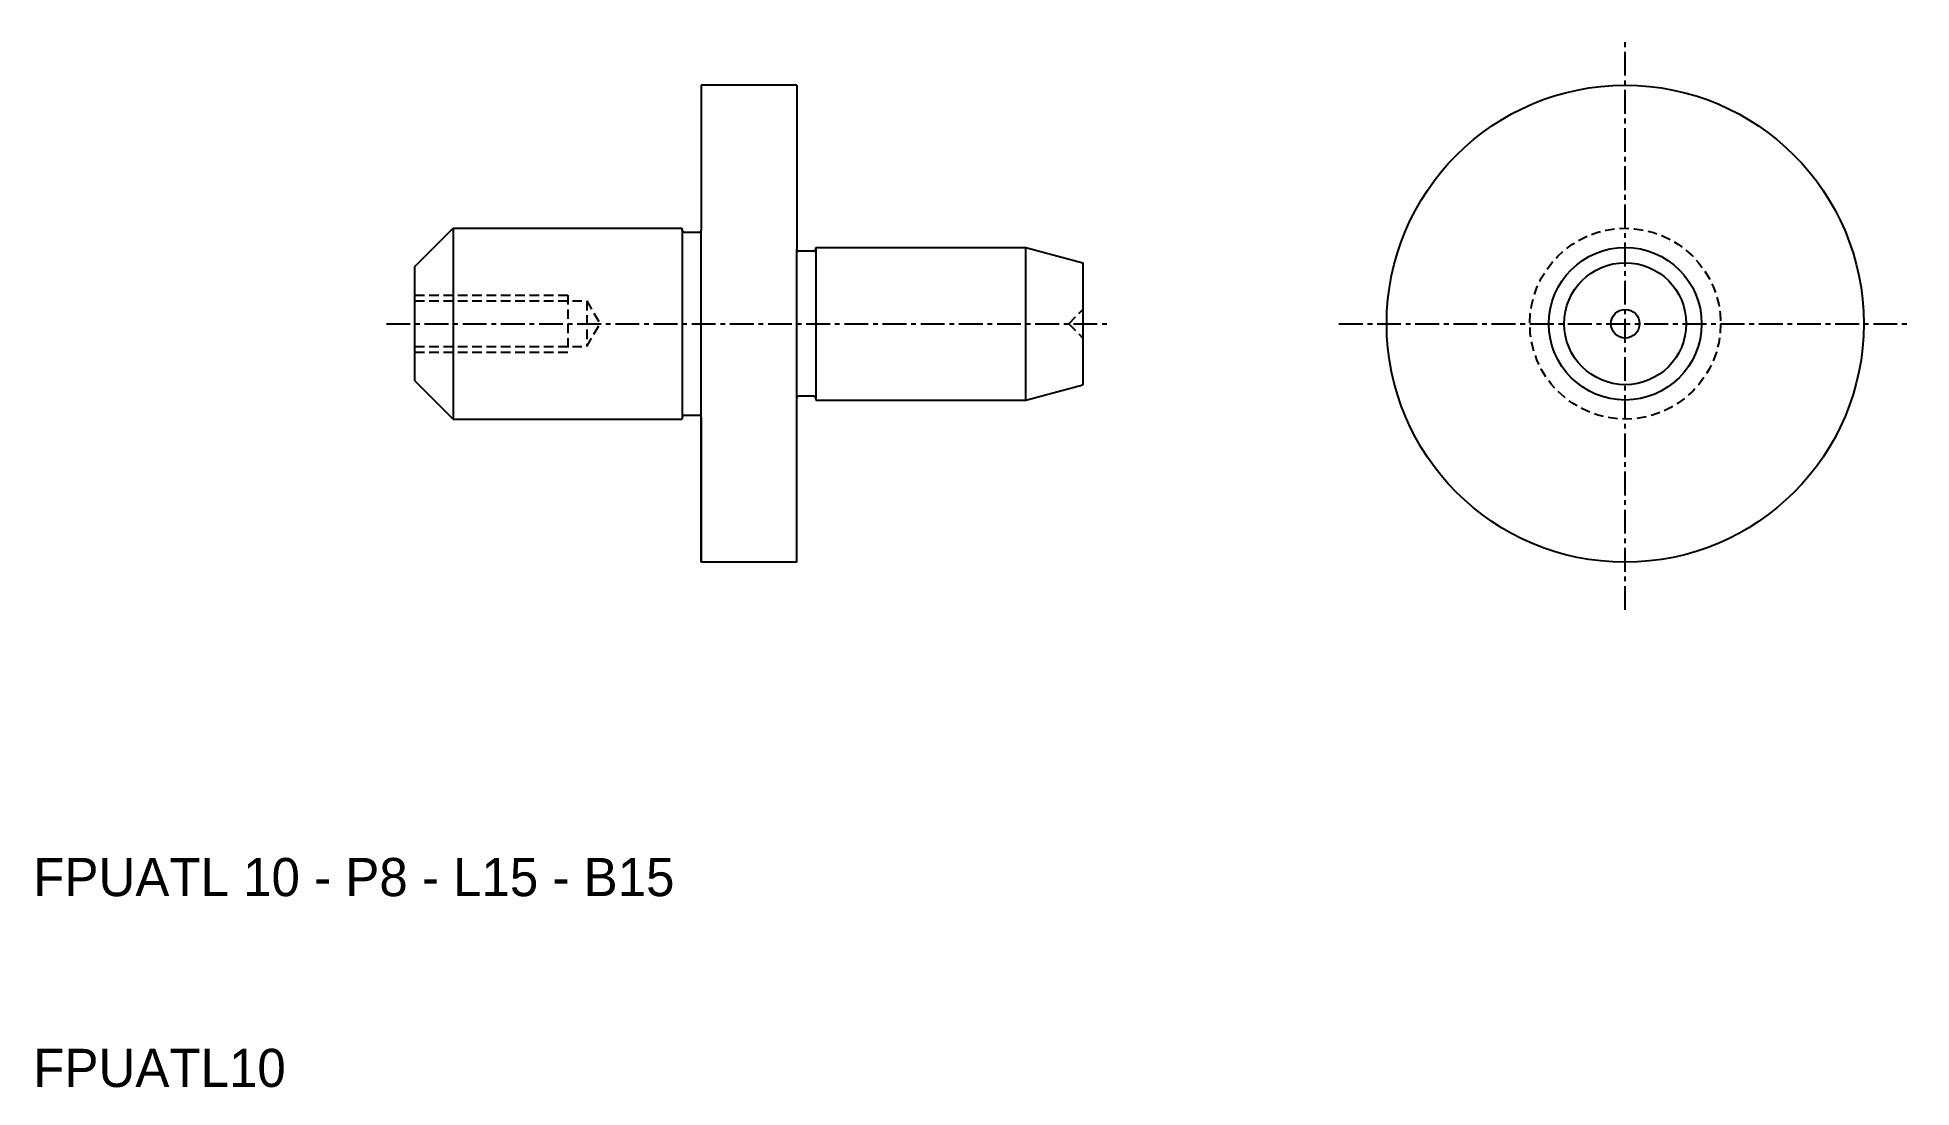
# Model space of a CAD drawing. Extents: x 140.2 to 238.4, y 10 to 65.
import ezdxf

# ---------------------------------------------------------------- set-up
doc = ezdxf.new("R2010")
doc.units = 0
doc.linetypes.add('CENTER', pattern=[2, 1.25, -0.25, 0.25, -0.25])
doc.linetypes.add('DASHED', pattern=[0.75, 0.5, -0.25])
doc.layers.get('0').update_dxf_attribs({"linetype": 'CONTINUOUS'})
doc.layers.add('CENTER', color=1, linetype='CENTER')

msp = doc.modelspace()

# ---------------------------------------------------------------- linework, layer by layer
at = {"color": 7, "linetype": 'CONTINUOUS'}
for p, q in [((175, 62.5), (175, 54.9)), ((180, 62.5), (175, 62.5)), ((180, 62.5), (180, 53.9)), ((160, 53), (162, 55)), ((162, 55), (162, 45)), ((162, 55), (174, 55)), ((174, 54.9), (174, 55)), ((174, 54.9), (174, 45.1)), ((174.1, 54.8), (174.9, 54.8)), ((175, 45.1), (175, 54.9)), ((180, 46.1), (180, 53.9)), ((180.9, 53.8), (180.1, 53.8)), ((181, 54), (192, 54)), ((181, 53.9), (181, 54)), ((181, 53.9), (181, 54)), ((181, 53.9), (181, 46.1)), ((192, 46), (192, 54)), ((192, 54), (195, 53.196)), ((195, 53.196), (195, 46.804)), ((160, 47), (160, 53)), ((160, 47), (162, 45)), ((180.9, 46.2), (180.1, 46.2)), ((192, 46), (195, 46.804)), ((174.1, 45.2), (174.9, 45.2)), ((180, 37.5), (180, 46.1)), ((181, 46.1), (181, 46)), ((181, 46), (192, 46)), ((162, 45), (174, 45)), ((174, 45.1), (174, 45)), ((175, 45.1), (175, 37.5)), ((175, 37.5), (175, 45.1)), ((180, 37.5), (175, 37.5))]:
    msp.add_line(p, q, dxfattribs=at)
at = {"color": 3, "linetype": 'DASHED'}
for p, q in [((160, 51.5), (168, 51.5)), ((160, 51.194), (169, 51.194)), ((168, 51.5), (168, 48.5)), ((169, 51.194), (169.689, 50)), ((169, 51.194), (169, 48.806)), ((194.25, 50), (195, 50.75)), ((169, 48.806), (169.689, 50)), ((194.25, 50), (195, 49.25)), ((160, 48.806), (169, 48.806)), ((160, 48.5), (168, 48.5))]:
    msp.add_line(p, q, dxfattribs=at)
at = {"color": 7, "linetype": 'CONTINUOUS'}
for radius in [12.5, 4, 3.196, 0.75]:
    msp.add_circle((223.412, 50), radius, dxfattribs=at)
at = {"color": 3, "linetype": 'DASHED'}
msp.add_circle((223.412, 50), 5, dxfattribs=at)
at = {"color": 7, "linetype": 'CONTINUOUS'}
for centre, start, end in [((174.1, 54.9), 180, 270), ((174.9, 54.9), 270, 0), ((180.1, 53.9), 180, 270), ((180.9, 53.9), 270, 0), ((180.1, 46.1), 90, 180), ((180.9, 46.1), 0, 90), ((174.1, 45.1), 90, 180), ((174.9, 45.1), 0, 90)]:
    msp.add_arc(centre, 0.1, start, end, dxfattribs=at)
at = {"layer": 'CENTER', "color": 1, "linetype": 'CENTER'}
for p, q in [((223.412, 35), (223.412, 65)), ((158.5, 50), (196.5, 50)), ((208.412, 50), (238.412, 50))]:
    msp.add_line(p, q, dxfattribs=at)

# ---------------------------------------------------------------- texts
at = {"color": 7, "linetype": 'CONTINUOUS'}
for s, p in [('FPUATL 10 - P8 - L15 - B15', (140, 20)), ('FPUATL10', (140, 10))]:
    msp.add_text(s, height=2, dxfattribs=at).set_placement(p)

doc.saveas('drawing.dxf')
